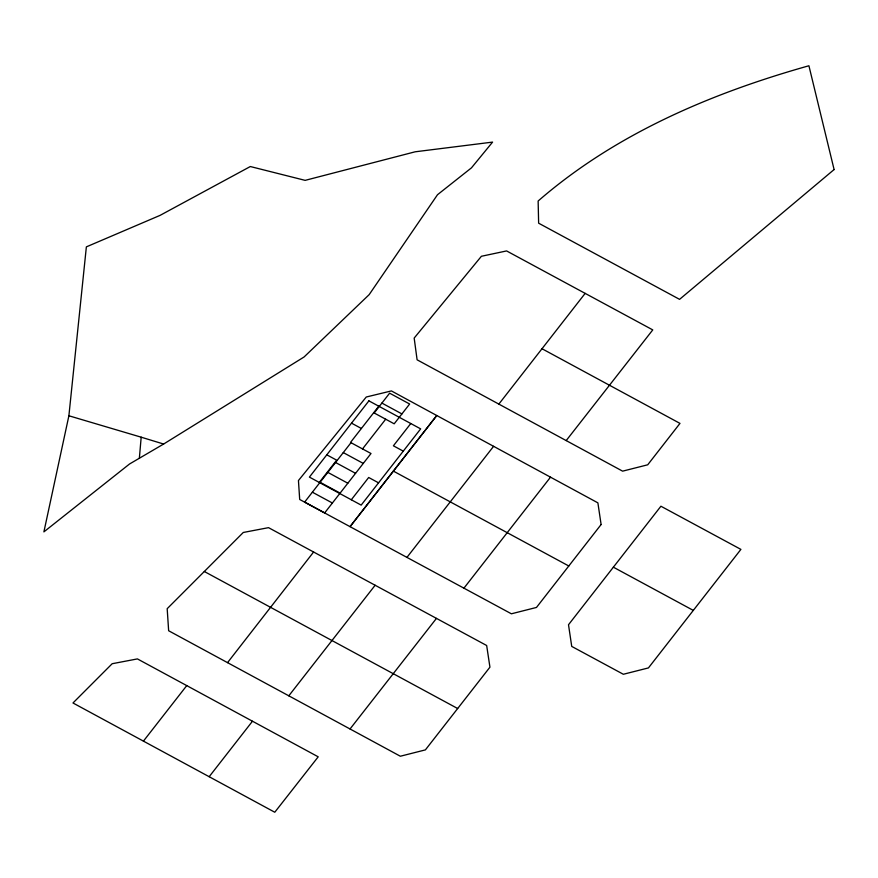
<?xml version="1.0" encoding="UTF-8"?>
<svg xmlns="http://www.w3.org/2000/svg" width="878" height="878" viewBox="0 0 878 878"><rect width="100%" height="100%" fill="white"/><g stroke="black" fill="none" stroke-linecap="round" stroke-linejoin="round"><path stroke-width="1.32" d="M139.361 458.272L141.182 437.189L68.89 415.777L86.362 246.872L160.048 215.384L250.318 166.535L305.149 180.363L415.184 151.795L492.58 142.104L471.475 167.841L437.496 194.729L369.166 294.646L304.084 356.973L163.626 444.038L129.527 464.001L43.9 531.87L68.89 415.777M227.534 662.649L313.589 552.021M319.285 482.45L336.669 460.171L326.792 454.826M378.769 406.207L350.509 442.424L371.01 453.509L324.662 512.917L304.644 502.095L351.002 442.688M374.182 412.978L389.623 393.179L409.642 404.012L394.189 423.811L373.688 412.715M362.515 448.921L385.694 419.212M143.432 741.12L186.751 685.608L318.209 756.825L274.781 812.238L72.984 702.982L112.175 663.724L137.418 658.906L186.751 685.608M351.299 499.769L368.683 477.489L378.561 482.834M410.783 423.525L393.399 445.804L403.276 451.149M393.366 471.102L350.059 526.657L436.772 415.514L393.366 471.102L568.801 565.992M498.847 404.099L585.165 293.373M209.183 776.701L252.458 721.244M288.807 695.815L400.346 756.232L425.391 749.889L489.935 667.17L486.664 645.506L268.525 527.656L243.272 532.474L167.182 608.695L168.642 630.755L288.807 695.815L375.136 585.253M406.953 557.376L493.601 446.309M566.189 440.591L652.76 329.898L506.595 250.932L481.396 256.277L414.175 338.074L417.105 359.815L622.612 471.157L647.712 464.802L679.978 423.394L542.033 348.753M463.924 588.172L550.517 477.16M613.371 567.188L568.505 624.741L571.732 646.417L623.347 674.271L648.436 667.917L740.9 549.387L660.914 506.222L613.371 567.188L693.302 610.397M350.037 728.981L436.465 618.375M141.182 437.189L163.626 444.038M381.897 403.079L401.915 413.911M351.518 423.141L361.385 428.486M343.276 452.587L363.283 463.419M335.55 462.486L355.557 473.319M327.823 472.386L347.831 483.218M320.097 482.285L340.104 493.118M312.37 492.196L332.389 503.017M204.322 571.501L457.668 708.524M368.903 400.862L309.407 477.105L361.176 505.113L420.661 428.87L368.903 400.862M601.112 524.528L536.48 607.444L511.391 613.799L299.694 499.472L298.443 480.54L366.269 397.01L391.401 390.919L597.885 502.853L601.112 524.528M834.1 169.553L679.572 299.354L538.631 223.188L538.137 201.007C615.423 133.829 711.235 93.233 808.912 65.762L834.1 169.553"/></g></svg>
